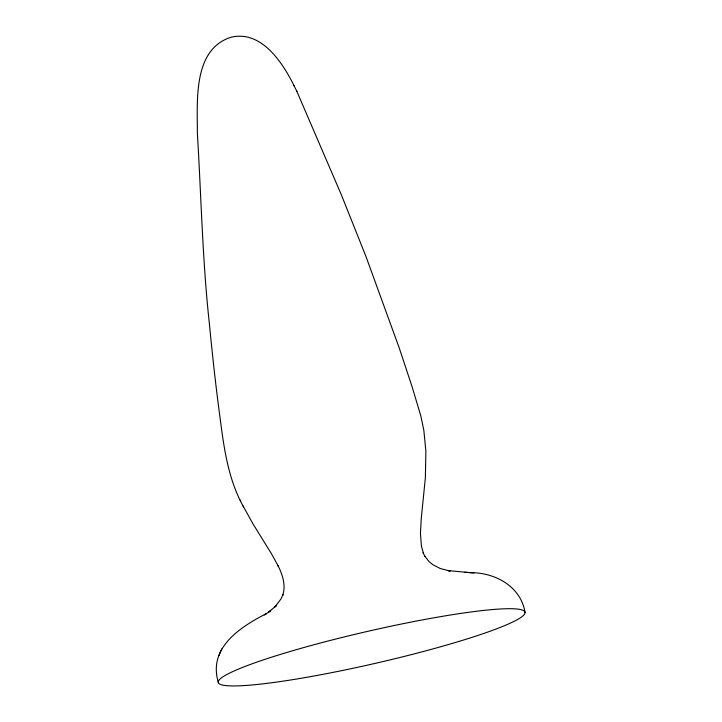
<?xml version="1.0" encoding="UTF-8"?>
<svg xmlns="http://www.w3.org/2000/svg" width="722" height="722" viewBox="0 0 722 722"><rect width="100%" height="100%" fill="white"/><g stroke="black" fill="none" stroke-linecap="round" stroke-linejoin="round"><path stroke-width="1.08" d="M265.028 614.53L266.571 613.501C240.661 626.858 207.972 647.444 218.243 682.055M221.681 648.961L218.883 655.693M264.252 615.045L270.732 610.713L268.53 612.175L276.147 605.767L274.947 606.931L280.894 599.098L282.952 594.648L282.6 595.515C286.228 585.497 282.51 574.766 278.069 565.66L278.421 566.346L271.255 553.404L252.944 523.829L243.106 506.032M468.614 572.537L447.938 570.579L450.149 571.048L440.411 568.575L432.803 564.694L429.003 561.572L424.707 556.003M469.968 572.654C494.696 572.32 520.941 586.237 525.056 612.581A157.333 16.444 -12.9 0 1 294.991 679.285A157.333 16.444 -12.9 0 1 294.892 650.089A157.333 16.444 -12.9 0 1 525.056 612.581M464.887 572.239L473.867 572.97M294.107 85.837C282.591 62.498 261.427 29.99 231.04 37.237C192.584 49.385 197.485 101.513 197.368 133.263C201.239 196.79 202.44 260.498 209.389 323.826C212.512 356.262 216.077 388.662 220.472 420.953C224.298 450.456 228.766 480.572 243.549 506.916M296.706 91.035L341.226 194.507L365.964 256.49L399.266 348.058L412.271 387.308L420.845 415.989L423.832 430.258L425.881 451.142L425.375 477.648L421.26 518.622L420.439 533.423L421.422 546.193L423.489 553.458L423.155 552.781L425.05 556.689M293.872 85.367L296.95 91.523M240.146 500.021L240.597 500.924"/></g></svg>
